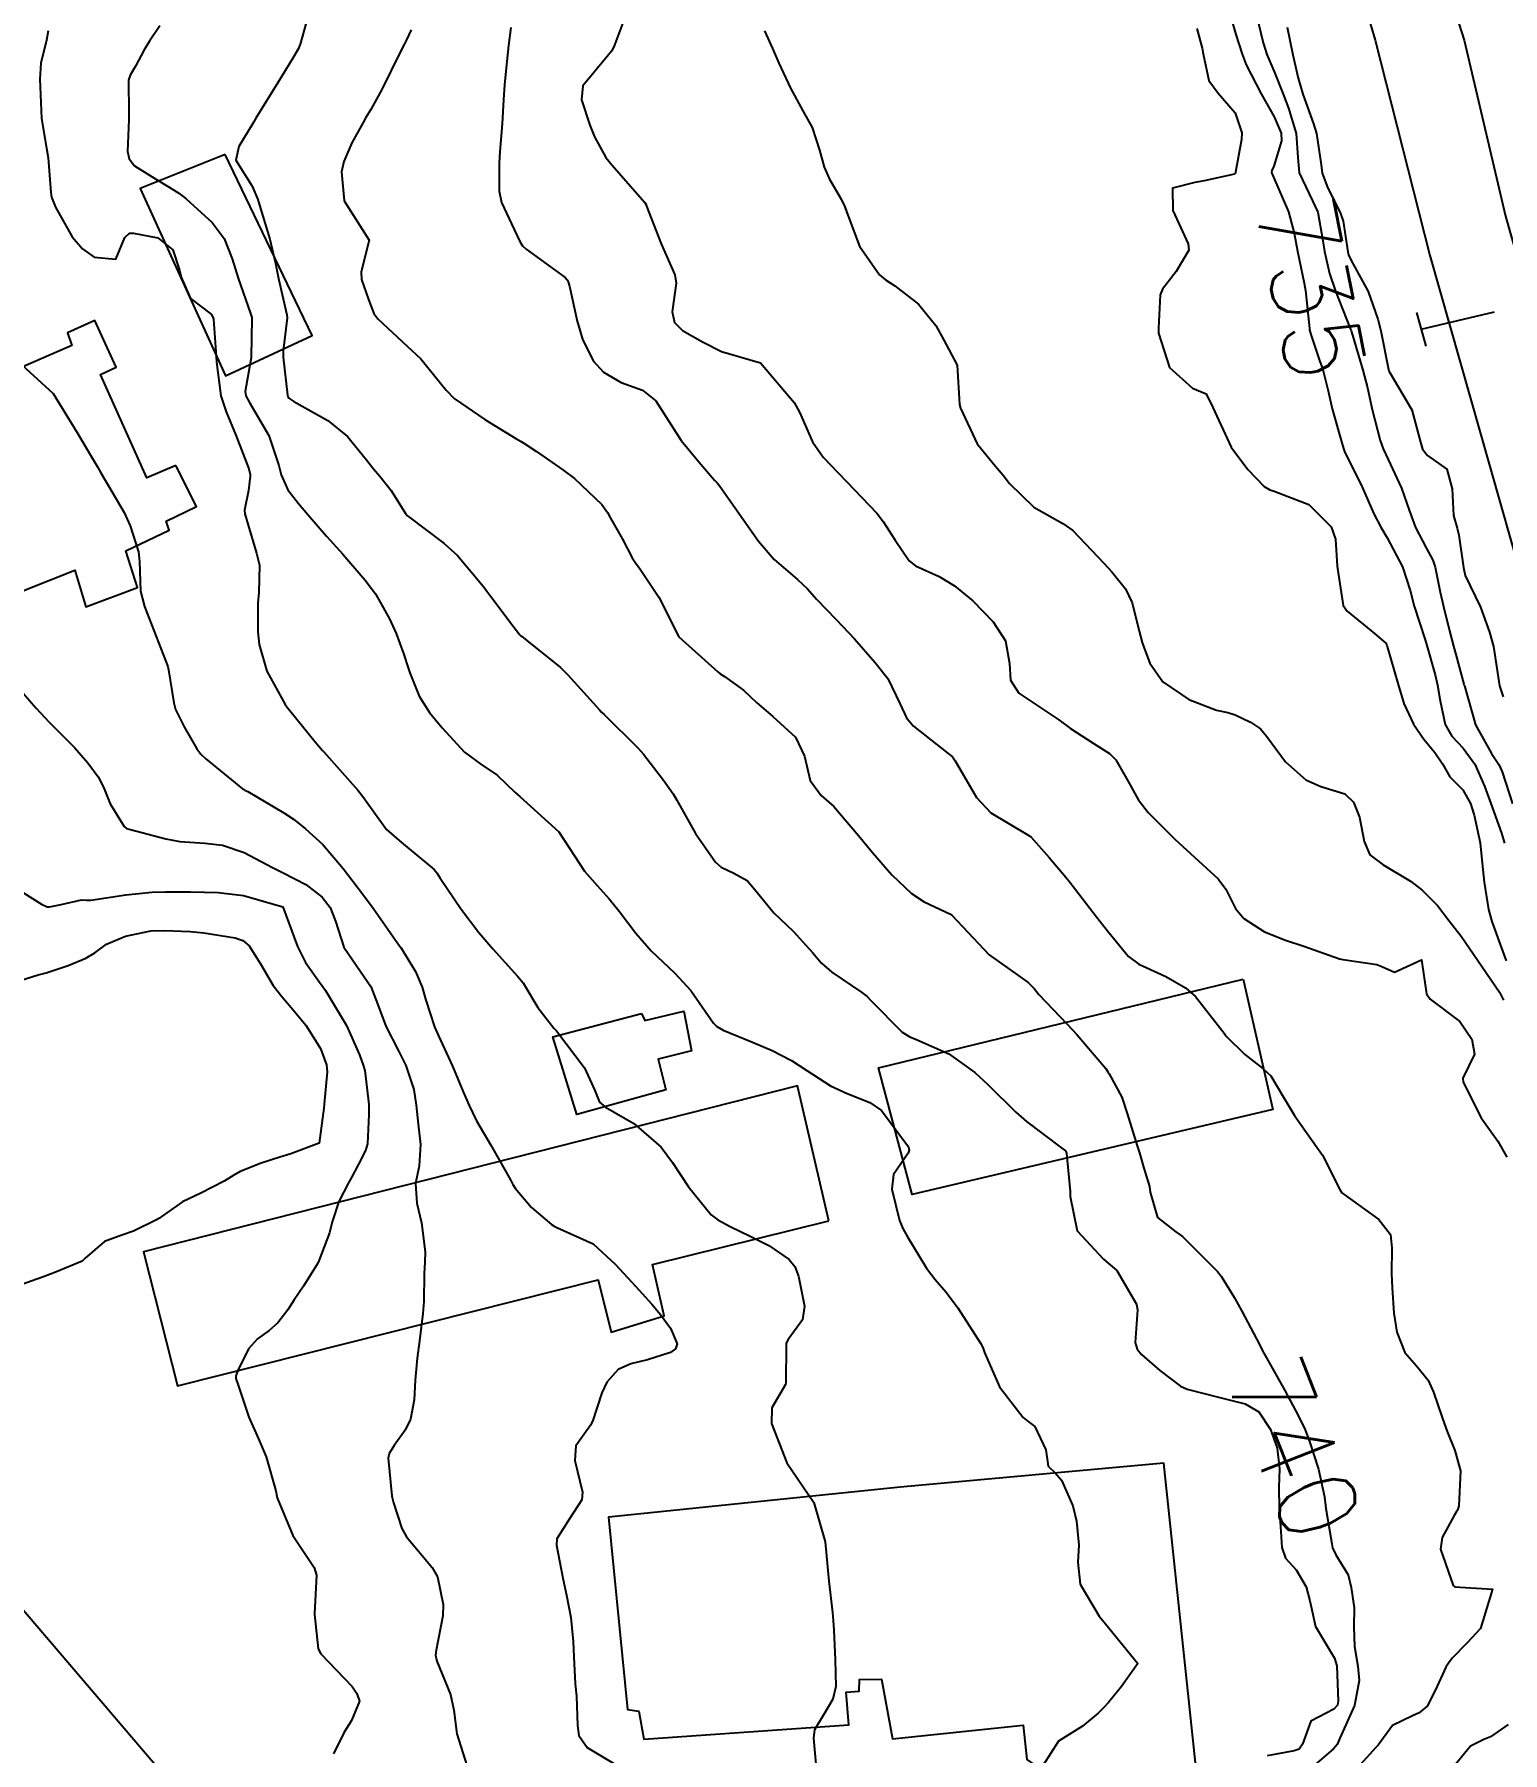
# Model space of a CAD drawing. Header units: metres. Extents: x 298520 to 308411, y 7433745 to 7450750.
# Drawn here: x 298802.7 to 298877.4, y 7450162.7 to 7450250.2 of the extents above; entities that cross this region are included whole.
import ezdxf
from ezdxf.enums import TextEntityAlignment as Align

# ---------------------------------------------------------------- set-up
doc = ezdxf.new("R2010")
doc.units = ezdxf.units.M
doc.header["$LTSCALE"] = 10
for name, color, linetype in [('Cotas', 45, 'Continuous'), ('Curvas de Nivel 1m', 11, 'Continuous'), ('Curvas de Nivel 5m', 15, 'Continuous'), ('Edificações', 30, 'Continuous'), ('Linha Férrea', 251, 'TRACKS'), ('Pórtico', 62, 'Continuous'), ('Vias Primárias', 230, 'Continuous')]:
    doc.layers.add(name, color=color, linetype=linetype)
doc.styles.add('Style-STANDARD', font='STANDARD.shx')
doc.linetypes.add('TRACKS', pattern='A,0.15,[130,ltypeshp.shx,S=0.25,R=0,X=0,Y=0],0.15', length=0.3)

msp = doc.modelspace()

# ---------------------------------------------------------------- linework, layer by layer
at = {"layer": 'Curvas de Nivel 1m', "flags": 128}
for points, elevation in [([(298864.895, 7450251.22), (298865.235, 7450249.82), (298865.423, 7450249.214), (298865.823, 7450248.266), (298866.25, 7450247.206), (298866.517, 7450246.488), (298866.905, 7450245.199), (298866.993, 7450243.975), (298867.064, 7450243.197), (298867.742, 7450241.774), (298868.004, 7450241.186), (298868.274, 7450239.737), (298868.354, 7450239.18), (298868.6, 7450238.074), (298868.907, 7450237.172), (298869.665, 7450235.273), (298869.706, 7450235.16), (298869.726, 7450235.096), (298870.296, 7450233.153), (298870.54, 7450232.245), (298870.785, 7450231.148), (298871.187, 7450229.556), (298871.331, 7450229.143), (298871.588, 7450228.602), (298872.274, 7450227.133), (298872.664, 7450226.021), (298872.993, 7450225.125), (298873.533, 7450224.099), (298873.874, 7450223.462), (298873.983, 7450223.113), (298874.245, 7450221.844), (298874.405, 7450221.106), (298874.71, 7450219.876), (298874.921, 7450219.098), (298875.04, 7450218.667), (298875.454, 7450217.149), (298875.469, 7450217.09), (298875.476, 7450217.066), (298876.047, 7450215.084), (298876.858, 7450213.626), (298877.222, 7450213.072), (298877.399, 7450212.699), (298877.928, 7450211.065)], 734), ([(298803.375, 7450250.42), (298803.283, 7450249.956), (298803.001, 7450248.778), (298802.947, 7450247.959), (298802.991, 7450246.768), (298803.031, 7450245.958), (298803.283, 7450244.442), (298803.366, 7450243.954), (298803.503, 7450242.195), (298803.545, 7450241.952), (298803.735, 7450241.451), (298804.586, 7450239.937), (298805.108, 7450239.33), (298805.703, 7450238.899), (298806.816, 7450238.795), (298807.27, 7450239.904), (298807.5, 7450240.118), (298807.716, 7450240.125), (298808.95, 7450239.888), (298809.707, 7450239.278), (298810.057, 7450238.235), (298810.144, 7450237.873), (298810.607, 7450236.791), (298811.674, 7450235.992), (298811.758, 7450235.849), (298811.777, 7450235.743), (298811.927, 7450233.847), (298811.931, 7450233.556), (298812.155, 7450231.845), (298812.437, 7450231.015), (298812.925, 7450229.837), (298813.576, 7450228.113), (298813.644, 7450227.829), (298813.652, 7450227.75), (298813.565, 7450227.018), (298813.368, 7450226.019), (298813.383, 7450225.832), (298813.544, 7450225.249), (298813.981, 7450223.825), (298814.119, 7450223.222), (298814.097, 7450221.824), (298814.034, 7450221.288), (298814.046, 7450219.824), (298814.116, 7450219.181), (298814.504, 7450217.819), (298815.436, 7450216.123), (298815.562, 7450215.936), (298815.664, 7450215.807), (298816.968, 7450214.228), (298817.341, 7450213.781), (298817.37, 7450213.748), (298817.402, 7450213.712), (298819.142, 7450211.762), (298819.38, 7450211.43), (298820.594, 7450209.748), (298821.353, 7450209.102), (298823.017, 7450207.715), (298823.162, 7450207.544), (298823.329, 7450207.284), (298824.4, 7450205.699), (298825.295, 7450204.517), (298826.004, 7450203.683), (298827.269, 7450202.29), (298827.546, 7450201.946), (298827.716, 7450201.663), (298828.295, 7450200.696), (298829.116, 7450199.642), (298829.241, 7450199.498), (298830.678, 7450197.625), (298831.201, 7450196.468), (298831.445, 7450195.866), (298831.751, 7450195.612), (298833.181, 7450194.779), (298834.581, 7450193.576), (298835.155, 7450192.805), (298835.962, 7450191.562), (298837.129, 7450190.139), (298837.455, 7450189.874), (298838.093, 7450189.535), (298839.116, 7450189.04), (298840.053, 7450188.567), (298841.098, 7450187.861), (298841.377, 7450187.497), (298841.566, 7450187.018), (298841.884, 7450185.492), (298841.774, 7450184.781), (298841.047, 7450183.793), (298840.946, 7450183.599), (298840.936, 7450183.501), (298840.926, 7450181.599), (298840.902, 7450181.501), (298840.206, 7450180.313), (298840.189, 7450179.508), (298840.973, 7450177.5), (298842.353, 7450175.486), (298842.933, 7450173.48), (298843.116, 7450171.477), (298843.294, 7450169.881), (298843.336, 7450169.473), (298843.365, 7450168.983), (298843.441, 7450167.471), (298843.479, 7450166.11), (298843.323, 7450165.473), (298842.824, 7450164.638), (298842.388, 7450163.914), (298842.336, 7450163.485), (298842.494, 7450161.776)], 743), ([(298809.05, 7450250.683), (298808.522, 7450249.893), (298808.261, 7450249.464), (298807.82, 7450248.631), (298807.55, 7450248.168), (298807.46, 7450247.904), (298807.478, 7450246.221), (298807.482, 7450245.903), (298807.4, 7450244.272), (298807.483, 7450243.903), (298807.759, 7450243.549), (298808.658, 7450242.986), (298809.747, 7450242.33), (298810.022, 7450242.153), (298810.398, 7450241.87), (298811.725, 7450240.668), (298812.331, 7450239.844), (298812.731, 7450238.811), (298813.036, 7450237.837), (298813.675, 7450236.036), (298813.733, 7450235.829), (298813.739, 7450235.763), (298813.71, 7450233.829), (298813.706, 7450233.766), (298813.639, 7450233.4), (298813.402, 7450232.056), (298813.436, 7450231.832), (298813.618, 7450231.506), (298814.61, 7450229.82), (298815.108, 7450228.284), (298815.224, 7450227.813), (298815.565, 7450227.045), (298816.111, 7450226.354), (298816.586, 7450225.795), (298817.536, 7450224.685), (298818.376, 7450223.771), (298819.51, 7450222.46), (298820.039, 7450221.755), (298820.743, 7450220.488), (298821.081, 7450219.744), (298821.463, 7450218.725), (298821.7, 7450217.981), (298821.776, 7450217.735), (298822.265, 7450216.552), (298822.788, 7450215.72), (298823.421, 7450214.93), (298824.571, 7450213.698), (298825.397, 7450213.083), (298826.23, 7450212.516), (298827.121, 7450211.664), (298827.258, 7450211.538), (298827.381, 7450211.441), (298829.363, 7450209.64), (298830.673, 7450207.627), (298831.326, 7450206.905), (298831.935, 7450206.227), (298832.438, 7450205.603), (298833.296, 7450204.481), (298834.071, 7450203.582), (298835.272, 7450202.447), (298836.086, 7450201.562), (298837.246, 7450199.892), (298837.415, 7450199.717), (298837.74, 7450199.543), (298839.234, 7450198.929), (298840.231, 7450198.507), (298841.22, 7450197.99), (298841.992, 7450197.492), (298843.205, 7450196.696), (298844.042, 7450196.309), (298845.197, 7450195.855), (298845.8, 7450195.444), (298847.165, 7450193.592), (298847.206, 7450193.429), (298847.161, 7450193.28), (298846.401, 7450192.187), (298846.33, 7450191.438), (298846.721, 7450189.84), (298846.888, 7450189.432), (298847.117, 7450189.009), (298848.087, 7450187.415), (298848.527, 7450186.848), (298849.081, 7450186.202), (298849.679, 7450185.394), (298850.833, 7450183.596), (298850.948, 7450183.381), (298851.04, 7450183.121), (298851.809, 7450181.372), (298853.008, 7450179.822), (298853.265, 7450179.616), (298853.596, 7450179.351), (298854.164, 7450178.164), (298854.284, 7450177.34), (298854.634, 7450177), (298854.966, 7450176.626), (298855.535, 7450175.324), (298855.729, 7450174.534), (298855.849, 7450173.321), (298855.794, 7450172.448), (298855.905, 7450171.32), (298856.887, 7450169.691), (298857.204, 7450169.307), (298858.853, 7450167.29), (298858.021, 7450166.118), (298857.361, 7450165.305), (298857.104, 7450165.033), (298856.827, 7450164.762), (298856.036, 7450164.102), (298854.813, 7450163.33), (298854.021, 7450162.115)], 742), ([(298816.565, 7450251.08), (298816.216, 7450249.796), (298816.11, 7450249.518), (298815.825, 7450249.026), (298815.075, 7450247.811), (298813.945, 7450245.978), (298813.848, 7450245.829), (298813.832, 7450245.79), (298813.791, 7450245.702), (298813.072, 7450244.538), (298812.916, 7450243.838), (298813.75, 7450242.516), (298814.047, 7450241.827), (298814.182, 7450241.38), (298814.659, 7450239.821), (298814.939, 7450238.579), (298815.09, 7450237.816), (298815.52, 7450235.966), (298815.53, 7450235.811), (298815.327, 7450234.133), (298815.328, 7450233.813), (298815.555, 7450231.879), (298815.568, 7450231.811), (298815.622, 7450231.722), (298815.87, 7450231.555), (298817.605, 7450230.575), (298818.612, 7450229.77), (298819.581, 7450228.582), (298819.937, 7450228.115), (298820.256, 7450227.75), (298820.836, 7450227.011), (298821.554, 7450225.851), (298821.667, 7450225.729), (298823.532, 7450224.322), (298824.215, 7450223.703), (298825.508, 7450222.152), (298825.704, 7450221.886), (298825.848, 7450221.685), (298827.038, 7450220.108), (298827.382, 7450219.661), (298827.433, 7450219.621), (298827.472, 7450219.596), (298827.741, 7450219.387), (298829.457, 7450218.007), (298829.831, 7450217.636), (298831.435, 7450215.843), (298831.548, 7450215.732), (298831.671, 7450215.616), (298833.408, 7450213.903), (298833.684, 7450213.587), (298834.702, 7450212.264), (298835.191, 7450211.572), (298835.38, 7450211.247), (298836.325, 7450209.56), (298837.338, 7450208.084), (298837.628, 7450207.837), (298838.28, 7450207.536), (298838.957, 7450207.153), (298839.325, 7450206.713), (298840.308, 7450205.51), (298841.299, 7450204.574), (298842.284, 7450203.485), (298842.749, 7450202.949), (298843.273, 7450202.485), (298844.802, 7450201.455), (298845.063, 7450201.255), (298845.259, 7450201.053), (298846.849, 7450199.434), (298847.239, 7450199.198), (298847.62, 7450199.042), (298849.227, 7450198.335), (298850.543, 7450197.387), (298851.207, 7450196.763), (298852.633, 7450195.366), (298853.186, 7450194.884), (298854.912, 7450193.588), (298855.164, 7450193.395), (298855.204, 7450193.33), (298855.216, 7450193.276), (298855.395, 7450191.327), (298855.398, 7450191.07), (298855.759, 7450189.324), (298857.101, 7450187.875), (298857.77, 7450187.303), (298858.776, 7450185.593), (298858.827, 7450185.292), (298858.711, 7450183.63), (298858.81, 7450183.292), (298859.04, 7450183.02), (298859.969, 7450182.213), (298861.024, 7450181.402), (298861.352, 7450181.257), (298863.019, 7450180.828), (298864.313, 7450180.518), (298865.012, 7450180.099), (298865.599, 7450179.204), (298865.943, 7450178.246), (298866.058, 7450177.199), (298866.03, 7450176.271), (298866.043, 7450175.204), (298866.128, 7450174.009), (298866.183, 7450173.201), (298866.371, 7450172.652), (298866.912, 7450172.054), (298867.424, 7450171.185), (298867.598, 7450170.481), (298867.897, 7450169.18), (298868.859, 7450167.566), (298868.977, 7450167.168), (298869.046, 7450165.378), (298869.005, 7450165.167), (298868.831, 7450164.963), (298867.654, 7450164.352), (298867.228, 7450163.186), (298867.063, 7450162.934), (298866.808, 7450162.838), (298865.434, 7450162.58)], 741), ([(298826.919, 7450250.601), (298826.811, 7450249.675), (298826.69, 7450248.546), (298826.604, 7450247.678), (298826.552, 7450246.928), (298826.478, 7450245.68), (298826.364, 7450244.276), (298826.323, 7450243.682), (298826.323, 7450242.256), (298826.45, 7450241.679), (298827.086, 7450240.306), (298827.391, 7450239.665), (298827.525, 7450239.476), (298827.709, 7450239.309), (298828.95, 7450238.398), (298829.695, 7450237.859), (298829.795, 7450237.739), (298829.844, 7450237.638), (298829.908, 7450237.421), (298830.307, 7450235.634), (298830.567, 7450234.723), (298831.119, 7450233.625), (298831.637, 7450233.041), (298832.546, 7450232.521), (298833.628, 7450232.119), (298834.313, 7450231.583), (298835.593, 7450229.57), (298836.495, 7450228.469), (298837.299, 7450227.544), (298837.433, 7450227.403), (298837.57, 7450227.246), (298838.765, 7450225.528), (298839.537, 7450224.429), (298840.323, 7450223.512), (298841.513, 7450222.488), (298842.026, 7450222.01), (298842.487, 7450221.485), (298843.487, 7450220.441), (298844.413, 7450219.461), (298845.461, 7450218.274), (298846.125, 7450217.443), (298846.74, 7450216.137), (298847.072, 7450215.434), (298847.427, 7450215.025), (298849.183, 7450213.627), (298849.404, 7450213.448), (298849.451, 7450213.4), (298849.544, 7450213.256), (298850.638, 7450211.387), (298851.371, 7450210.608), (298853.219, 7450209.497), (298853.354, 7450209.415), (298853.417, 7450209.359), (298854.333, 7450208.336), (298855.185, 7450207.332), (298855.248, 7450207.248), (298855.331, 7450207.134), (298856.741, 7450205.316), (298857.302, 7450204.591), (298858.379, 7450203.294), (298858.895, 7450202.901), (298859.277, 7450202.733), (298860.273, 7450202.27), (298861.267, 7450201.695), (298861.79, 7450201.255), (298863.235, 7450199.389), (298863.35, 7450199.238), (298864.29, 7450198.291), (298865.217, 7450197.587), (298865.618, 7450197.206), (298866.271, 7450196.13), (298866.828, 7450195.194), (298867.185, 7450194.69), (298868.25, 7450193.179), (298869.145, 7450191.386), (298869.227, 7450191.252), (298869.359, 7450191.167), (298871.124, 7450189.892), (298871.705, 7450189.134), (298871.782, 7450188.458), (298871.755, 7450187.133), (298871.796, 7450186.423), (298871.876, 7450185.132), (298872.028, 7450184.16), (298872.443, 7450183.126), (298873.036, 7450182.443), (298873.631, 7450181.716), (298873.893, 7450181.111), (298874.354, 7450179.762), (298874.591, 7450179.104), (298874.988, 7450178.139), (298875.284, 7450177.095), (298875.184, 7450175.325), (298875.121, 7450175.097), (298875.063, 7450174.987), (298874.949, 7450174.82), (298874.335, 7450173.703), (298874.265, 7450173.107), (298874.905, 7450171.264), (298874.989, 7450171.184), (298876.903, 7450171.07), (298876.296, 7450169.079), (298875.614, 7450168.346), (298874.86, 7450167.566), (298874.659, 7450167.298), (298874.532, 7450167.103), (298873.999, 7450165.95), (298873.572, 7450165.113), (298873.171, 7450164.773), (298872.825, 7450164.619), (298871.81, 7450164.138), (298871.079, 7450163.137), (298870.954, 7450162.995), (298870.809, 7450162.848), (298869.998, 7450161.949)], 739), ([(298832.625, 7450250.828), (298832.172, 7450249.607), (298832.051, 7450249.387), (298831.828, 7450249.111), (298830.583, 7450247.628), (298830.517, 7450246.914), (298830.946, 7450245.623), (298831.184, 7450245.026), (298831.767, 7450243.981), (298832.062, 7450243.607), (298833.744, 7450241.682), (298833.796, 7450241.589), (298833.836, 7450241.495), (298834.579, 7450239.581), (298835.269, 7450238.003), (298835.337, 7450237.574), (298835.135, 7450236.111), (298835.264, 7450235.574), (298835.659, 7450235.164), (298836.68, 7450234.581), (298837.648, 7450234.095), (298839.643, 7450233.52), (298841.343, 7450231.503), (298841.616, 7450231.013), (298842.278, 7450229.49), (298842.82, 7450228.716), (298843.577, 7450227.926), (298844.029, 7450227.465), (298845.557, 7450225.86), (298845.887, 7450225.447), (298846.487, 7450224.492), (298847.205, 7450223.433), (298847.52, 7450223.177), (298848.734, 7450222.63), (298849.511, 7450222.165), (298850.445, 7450221.391), (298851.487, 7450220.327), (298852.108, 7450219.37), (298852.305, 7450218.211), (298852.368, 7450217.366), (298852.79, 7450216.703), (298853.442, 7450216.255), (298854.821, 7450215.336), (298855.426, 7450214.893), (298856.577, 7450214.157), (298857.408, 7450213.63), (298857.724, 7450213.305), (298858.337, 7450212.241), (298858.868, 7450211.288), (298859.373, 7450210.625), (298860.731, 7450209.266), (298861.347, 7450208.701), (298862.936, 7450207.244), (298863.328, 7450206.718), (298863.819, 7450205.733), (298864.238, 7450205.226), (298865.303, 7450204.549), (298866.37, 7450204.126), (298867.292, 7450203.808), (298869.123, 7450203.172), (298869.283, 7450203.13), (298871.011, 7450202.875), (298871.279, 7450202.775), (298871.911, 7450202.499), (298873.283, 7450203.12), (298873.54, 7450201.39), (298873.726, 7450201.113), (298875.246, 7450199.973), (298875.848, 7450199.084), (298875.991, 7450198.317), (298875.402, 7450197.088), (298875.406, 7450196.893), (298876.324, 7450195.079), (298877.175, 7450193.888), (298877.63, 7450193.065)], 738), ([(298839.847, 7450250.429), (298840.25, 7450249.516), (298840.564, 7450248.774), (298841.155, 7450247.507), (298841.796, 7450246.345), (298842.268, 7450245.493), (298842.64, 7450244.355), (298842.88, 7450243.483), (298843.155, 7450242.877), (298843.747, 7450241.852), (298843.935, 7450241.468), (298844.034, 7450241.171), (298844.676, 7450239.46), (298845.698, 7450237.998), (298845.993, 7450237.743), (298846.478, 7450237.438), (298847.679, 7450236.498), (298848.569, 7450235.411), (298848.955, 7450234.71), (298849.643, 7450233.4), (298849.769, 7450231.399), (298849.81, 7450231.208), (298850.663, 7450229.389), (298851.582, 7450228.277), (298851.999, 7450227.795), (298852.319, 7450227.369), (298853.555, 7450226.177), (298855.021, 7450225.335), (298855.539, 7450224.983), (298857.117, 7450223.314), (298857.519, 7450222.881), (298858.217, 7450222.006), (298858.553, 7450221.294), (298858.923, 7450219.847), (298859.067, 7450219.286), (298859.177, 7450218.992), (298859.462, 7450218.223), (298860.118, 7450217.273), (298861.444, 7450216.379), (298862.859, 7450215.826), (298863.438, 7450215.714), (298863.801, 7450215.599), (298864.584, 7450215.223), (298865.09, 7450214.886), (298865.416, 7450214.483), (298866.371, 7450213.2), (298867.394, 7450212.291), (298868.16, 7450211.948), (298869.387, 7450211.577), (298869.834, 7450211.155), (298870.14, 7450210.384), (298870.373, 7450209.15), (298870.653, 7450208.458), (298871.341, 7450207.964), (298872.727, 7450207.126), (298873.328, 7450206.67), (298874.098, 7450205.886), (298874.706, 7450205.099), (298875.302, 7450204.329), (298876.166, 7450203.081), (298877.267, 7450201.476), (298877.471, 7450201.068)], 737), ([(298861.846, 7450250.544), (298862.129, 7450249.548), (298862.175, 7450249.255), (298862.466, 7450247.897), (298862.931, 7450247.243), (298863.798, 7450246.254), (298864.148, 7450245.226), (298864.123, 7450244.883), (298863.826, 7450243.229), (298863.819, 7450243.172), (298863.761, 7450243.117), (298862.219, 7450242.79), (298861.755, 7450242.709), (298860.606, 7450242.416), (298860.621, 7450241.271), (298861.407, 7450239.574), (298861.437, 7450239.263), (298860.803, 7450238.168), (298860.1, 7450237.276), (298859.984, 7450236.982), (298859.897, 7450235.278), (298859.905, 7450235.033), (298860.454, 7450233.272), (298861.633, 7450232.226), (298862.319, 7450231.939), (298862.668, 7450231.244), (298863.593, 7450229.23), (298864.45, 7450228.095), (298865.275, 7450227.214), (298865.57, 7450227.044), (298865.795, 7450226.983), (298867.56, 7450226.305), (298868.692, 7450225.173), (298868.904, 7450224.537), (298869.003, 7450223.168), (298869.06, 7450222.709), (298869.302, 7450221.163), (298869.499, 7450220.866), (298870.898, 7450219.729), (298871.474, 7450219.239), (298871.521, 7450219.14), (298871.54, 7450219.072), (298872.106, 7450217.133), (298872.394, 7450216.175), (298872.878, 7450215.125), (298873.415, 7450214.354), (298873.973, 7450213.676), (298874.362, 7450213.106), (298874.733, 7450212.436), (298875.39, 7450211.78), (298875.782, 7450211.086), (298875.979, 7450210.478), (298876.273, 7450209.081), (298876.385, 7450208.037), (298876.475, 7450207.079), (298876.706, 7450205.689), (298876.865, 7450205.074), (298877.295, 7450203.9), (298877.594, 7450203.067)], 736), ([(298866.446, 7450250.604), (298866.733, 7450249.201), (298867.01, 7450248.009), (298867.254, 7450247.196), (298867.79, 7450245.682), (298867.947, 7450245.188), (298868.187, 7450243.604), (298868.233, 7450243.183), (298868.526, 7450242.404), (298869.148, 7450241.169), (298869.294, 7450240.732), (298869.537, 7450239.163), (298869.571, 7450239.022), (298869.709, 7450238.727), (298870.583, 7450237.151), (298871.068, 7450235.75), (298871.214, 7450235.144), (298871.606, 7450233.178), (298871.617, 7450233.14), (298871.642, 7450233.083), (298872.791, 7450231.128), (298873.242, 7450229.48), (298873.347, 7450229.122), (298873.59, 7450228.798), (298874.574, 7450228.097), (298874.853, 7450227.101), (298874.914, 7450225.738), (298875.1, 7450225.097), (298875.196, 7450224.751), (298875.428, 7450223.091), (298875.438, 7450223.008), (298875.519, 7450222.696), (298876.29, 7450221.082), (298876.76, 7450219.801), (298876.948, 7450219.075), (298877.233, 7450217.295), (298877.27, 7450217.072), (298877.445, 7450216.516)], 733), ([(298801.641, 7450233.767), (298803.623, 7450231.95), (298804.869, 7450229.937), (298805.581, 7450228.725), (298805.871, 7450228.221), (298806.047, 7450227.923), (298806.616, 7450226.967), (298807.234, 7450225.905), (298807.543, 7450225.225), (298807.96, 7450223.896), (298808.015, 7450223.398), (298808.076, 7450221.894), (298808.275, 7450221.112), (298808.752, 7450219.887), (298809.456, 7450218.053), (298809.492, 7450217.879), (298809.759, 7450216.198), (298809.858, 7450215.874), (298810.298, 7450214.989), (298810.929, 7450213.857), (298811.133, 7450213.587), (298811.398, 7450213.355), (298813.27, 7450211.831), (298813.339, 7450211.787), (298813.382, 7450211.76), (298813.525, 7450211.685), (298815.371, 7450210.607), (298815.851, 7450210.286), (298816.476, 7450209.793), (298817.351, 7450208.988), (298818.392, 7450207.769), (298819.321, 7450206.547), (298819.912, 7450205.754), (298821.284, 7450203.787), (298821.317, 7450203.739), (298822.065, 7450202.522), (298822.41, 7450201.723), (298822.604, 7450201.067), (298823.04, 7450199.713), (298823.236, 7450199.245), (298823.962, 7450197.703), (298824.505, 7450196.392), (298824.795, 7450195.694), (298825.181, 7450194.926), (298825.912, 7450193.683), (298826.903, 7450191.915), (298827.03, 7450191.671), (298827.141, 7450191.488), (298827.984, 7450190.51), (298828.996, 7450189.642), (298829.122, 7450189.558), (298829.264, 7450189.496), (298831.108, 7450188.654), (298832.25, 7450187.603), (298832.655, 7450187.163), (298833.084, 7450186.71), (298833.613, 7450186.127), (298834.107, 7450185.584), (298834.542, 7450185.053), (298835.061, 7450184.37), (298835.395, 7450183.567), (298835.303, 7450183.313), (298835.046, 7450183.124), (298833.878, 7450182.75), (298833.037, 7450182.552), (298832.384, 7450182.255), (298831.814, 7450181.612), (298831.558, 7450181.074), (298831.075, 7450179.619), (298831.056, 7450179.566), (298831, 7450179.448), (298830.234, 7450178.377), (298830.177, 7450177.628), (298830.572, 7450176.009), (298830.543, 7450175.624), (298829.916, 7450174.657), (298829.269, 7450173.637), (298829.245, 7450173.32), (298829.576, 7450171.633), (298829.763, 7450170.763), (298829.975, 7450169.629), (298830.09, 7450168.402), (298830.126, 7450167.627), (298830.207, 7450166.258), (298830.264, 7450165.626), (298830.32, 7450164.123), (298830.384, 7450163.624), (298830.804, 7450163.013), (298832.256, 7450162.14)], 744), ([(298801.323, 7450207.024), (298803.022, 7450205.953), (298803.312, 7450205.825), (298803.44, 7450205.82), (298804.036, 7450205.943), (298805.067, 7450206.181), (298805.315, 7450206.159), (298805.544, 7450206.156), (298807.318, 7450206.423), (298808.64, 7450206.566), (298809.32, 7450206.581), (298810.613, 7450206.574), (298811.32, 7450206.56), (298812.019, 7450206.548), (298813.319, 7450206.396), (298815.313, 7450205.81), (298816.055, 7450203.798), (298816.463, 7450202.98), (298817.264, 7450201.871), (298817.334, 7450201.779), (298817.485, 7450201.554), (298818.557, 7450199.767), (298819.221, 7450198.278), (298819.412, 7450197.758), (298819.491, 7450197.476), (298819.688, 7450195.755), (298819.698, 7450195.245), (298819.618, 7450193.756), (298819.52, 7450193.404), (298819.157, 7450192.683), (298818.836, 7450192.074), (298818.665, 7450191.765), (298818.174, 7450190.815), (298817.832, 7450189.779), (298817.684, 7450189.212), (298817.152, 7450187.789), (298817.092, 7450187.668), (298816.368, 7450186.509), (298815.897, 7450185.802), (298815.569, 7450185.304), (298815.061, 7450184.643), (298814.623, 7450184.249), (298814.018, 7450183.82), (298813.559, 7450183.312), (298813.029, 7450182.216), (298812.928, 7450181.928), (298812.924, 7450181.831), (298812.944, 7450181.753), (298813.02, 7450181.516), (298813.584, 7450179.824), (298814.076, 7450178.73), (298814.47, 7450177.815), (298814.956, 7450176.083), (298815.008, 7450175.809), (298815.03, 7450175.732), (298815.83, 7450173.801), (298816.909, 7450172.18), (298817.034, 7450171.788), (298816.931, 7450169.837), (298816.927, 7450169.789), (298817.118, 7450168.039), (298817.247, 7450167.784), (298818.838, 7450166.118), (298819.083, 7450165.758), (298819.215, 7450165.37), (298818.819, 7450164.387), (298818.426, 7450163.766), (298817.888, 7450162.682)], 746), ([(298801.618, 7450201.966), (298802.866, 7450202.357), (298803.27, 7450202.454), (298804.391, 7450202.824), (298805.282, 7450203.208), (298805.739, 7450203.47), (298806.345, 7450203.914), (298807.297, 7450204.321), (298808.593, 7450204.588), (298809.294, 7450204.62), (298810.604, 7450204.557), (298811.292, 7450204.488), (298812.885, 7450204.24), (298813.287, 7450204.109), (298813.609, 7450203.827), (298814.185, 7450202.91), (298814.83, 7450201.814), (298815.257, 7450201.255), (298815.924, 7450200.475), (298816.486, 7450199.791), (298817.225, 7450198.611), (298817.532, 7450197.777), (298817.573, 7450197.412), (298817.423, 7450195.778), (298817.399, 7450195.57), (298817.173, 7450193.78), (298815.725, 7450193.242), (298815.162, 7450193.069), (298814.218, 7450192.759), (298813.15, 7450192.334), (298812.821, 7450192.162), (298812.334, 7450191.842), (298811.137, 7450191.237), (298810.204, 7450190.797), (298809.124, 7450190.035), (298809.038, 7450189.967), (298808.886, 7450189.882), (298807.709, 7450189.299), (298807.111, 7450189.095), (298806.235, 7450188.784), (298805.255, 7450187.928), (298805.091, 7450187.77), (298803.788, 7450187.24), (298803.083, 7450186.959), (298801.495, 7450186.392)], 747), ([(298877.698, 7450164.183), (298876.81, 7450163.561), (298876.468, 7450163.415), (298875.78, 7450163.085), (298874.79, 7450161.85)], 738)]:
    msp.add_lwpolyline(points, dxfattribs=dict(at, elevation=elevation))
at = {"layer": 'Curvas de Nivel 5m', "flags": 128}
for points, elevation in [([(298821.844, 7450250.468), (298821.607, 7450249.963), (298821.492, 7450249.735), (298821.158, 7450249.072), (298820.512, 7450247.75), (298820.276, 7450247.282), (298819.793, 7450246.423), (298819.545, 7450246.004), (298819.407, 7450245.764), (298818.825, 7450244.716), (298818.423, 7450243.773), (298818.295, 7450243.238), (298818.446, 7450241.773), (298819.713, 7450239.76), (298819.311, 7450238.149), (298819.316, 7450237.764), (298819.683, 7450236.742), (298819.954, 7450236.034), (298820.149, 7450235.753), (298821.652, 7450234.368), (298822.346, 7450233.723), (298823.627, 7450232.119), (298824.035, 7450231.706), (298825.607, 7450230.631), (298827.186, 7450229.666), (298827.446, 7450229.517), (298827.591, 7450229.429), (298828.231, 7450229.009), (298829.577, 7450228.071), (298830.166, 7450227.634), (298831.56, 7450226.31), (298831.844, 7450225.904), (298832.006, 7450225.613), (298832.603, 7450224.538), (298833.104, 7450223.596), (298833.268, 7450223.342), (298833.517, 7450223.009), (298834.452, 7450221.581), (298835.473, 7450219.57), (298837.455, 7450217.779), (298837.584, 7450217.678), (298837.803, 7450217.545), (298838.767, 7450216.851), (298839.44, 7450216.228), (298840.258, 7450215.512), (298841.417, 7450214.462), (298841.87, 7450213.493), (298842.156, 7450212.254), (298842.718, 7450211.48), (298843.375, 7450210.922), (298844.618, 7450209.457), (298845.344, 7450208.577), (298846.328, 7450207.44), (298847.324, 7450206.491), (298847.97, 7450206.071), (298849.313, 7450205.449), (298849.382, 7450205.399), (298851.283, 7450203.38), (298853.269, 7450201.965), (298853.564, 7450201.653), (298853.807, 7450201.352), (298855.241, 7450199.839), (298855.739, 7450199.325), (298857.216, 7450197.579), (298857.325, 7450197.419), (298857.396, 7450197.307), (298858.027, 7450196.123), (298858.31, 7450195.293), (298858.821, 7450193.641), (298858.932, 7450193.292), (298859.155, 7450192.503), (298859.433, 7450191.573), (298859.48, 7450191.285), (298859.854, 7450190.003), (298860.779, 7450189.265), (298861.12, 7450189.036), (298862.899, 7450187.242), (298863.091, 7450187.007), (298863.764, 7450185.914), (298864.134, 7450185.224), (298865.048, 7450183.539), (298865.202, 7450183.208), (298865.396, 7450182.85), (298866.334, 7450181.197), (298867.01, 7450179.915), (298867.369, 7450179.186), (298867.581, 7450178.597), (298868.052, 7450177.179), (298868.353, 7450175.782), (298868.417, 7450175.175), (298868.719, 7450173.379), (298868.767, 7450173.172), (298868.92, 7450172.829), (298869.558, 7450171.808), (298869.708, 7450171.158), (298869.854, 7450170.117), (298869.85, 7450169.155), (298869.877, 7450168.146), (298870.053, 7450167.152), (298870.118, 7450166.423), (298869.871, 7450165.154), (298869.139, 7450163.488), (298868.991, 7450163.167), (298868.919, 7450163.061), (298868.81, 7450162.945), (298867.852, 7450162.124)], 740), ([(298863.61, 7450250.993), (298863.843, 7450250.239), (298864.152, 7450249.227), (298864.367, 7450248.685), (298865.124, 7450247.217), (298865.795, 7450246.044), (298866.14, 7450245.206), (298866.164, 7450244.821), (298865.766, 7450243.535), (298865.665, 7450243.31), (298865.661, 7450243.211), (298865.759, 7450242.968), (298866.521, 7450241.202), (298866.808, 7450240.114), (298866.98, 7450239.197), (298867.323, 7450237.568), (298867.382, 7450237.193), (298867.581, 7450235.274), (298867.596, 7450235.191), (298867.661, 7450234.962), (298868.1, 7450233.636), (298868.259, 7450233.181), (298868.546, 7450232.09), (298868.747, 7450231.173), (298869.199, 7450229.566), (298869.312, 7450229.164), (298869.386, 7450228.958), (298869.587, 7450228.566), (298870.278, 7450227.153), (298870.869, 7450225.831), (298871.222, 7450225.143), (298871.538, 7450224.614), (298872.316, 7450223.132), (298872.715, 7450221.924), (298872.919, 7450221.126), (298873.477, 7450219.407), (298873.567, 7450219.119), (298873.98, 7450217.634), (298874.103, 7450217.11), (298874.234, 7450216.315), (298874.49, 7450215.104), (298874.828, 7450214.51), (298875.411, 7450213.897), (298876.014, 7450213.084), (298876.502, 7450211.968), (298876.824, 7450211.076), (298877.36, 7450209.571), (298877.517, 7450209.068)], 735), ([(298801.448, 7450217.452), (298802.743, 7450215.957), (298803.422, 7450215.215), (298804.704, 7450213.937), (298805.395, 7450213.154), (298805.905, 7450212.439), (298806.176, 7450211.918), (298806.531, 7450211.069), (298807.23, 7450209.902), (298807.362, 7450209.811), (298807.487, 7450209.773), (298809.354, 7450209.276), (298810.073, 7450209.152), (298811.351, 7450209.058), (298812.238, 7450208.958), (298813.344, 7450208.587), (298814.793, 7450207.815), (298815.33, 7450207.553), (298816.489, 7450206.957), (298817.318, 7450206.317), (298817.727, 7450205.776), (298817.99, 7450205.086), (298818.415, 7450203.769), (298819.271, 7450202.528), (298819.797, 7450201.755), (298820.129, 7450200.877), (298820.552, 7450199.747), (298821.224, 7450198.447), (298821.572, 7450197.735), (298821.981, 7450196.509), (298822.11, 7450195.726), (298822.208, 7450194.75), (298822.33, 7450193.723), (298822.251, 7450192.629), (298822.073, 7450191.726), (298822.13, 7450190.722), (298822.368, 7450189.721), (298822.563, 7450188.256), (298822.548, 7450187.718), (298822.51, 7450187.141), (298822.488, 7450185.719), (298822.451, 7450185.103), (298822.268, 7450183.722), (298822.15, 7450182.834), (298822.059, 7450181.724), (298822.002, 7450180.714), (298821.819, 7450179.728), (298821.55, 7450179.176), (298820.983, 7450178.382), (298820.736, 7450177.983), (298820.684, 7450177.743), (298820.868, 7450175.827), (298820.884, 7450175.741), (298820.95, 7450175.472), (298821.369, 7450174.165), (298821.611, 7450173.73), (298822.91, 7450172.175), (298823.183, 7450171.707), (298823.472, 7450170.295), (298823.454, 7450169.711), (298823.121, 7450167.972), (298823.086, 7450167.717), (298823.159, 7450167.415), (298823.851, 7450165.705), (298824.029, 7450164.906), (298824.176, 7450163.7), (298824.784, 7450161.778)], 745)]:
    msp.add_lwpolyline(points, dxfattribs=dict(at, elevation=elevation))
at = {"layer": 'Edificações'}
for points in [[(298812.385, 7450244.134), (298808.056, 7450242.392), (298812.397, 7450232.857), (298816.811, 7450234.912)], [(298809.872, 7450228.286), (298808.386, 7450227.664), (298806.036, 7450232.931), (298806.828, 7450233.29), (298805.748, 7450235.667), (298804.358, 7450235.044), (298804.573, 7450234.398), (298789.772, 7450227.974), (298794.113, 7450218.744), (298804.733, 7450222.958), (298805.285, 7450221.09), (298807.922, 7450222.072), (298807.322, 7450223.94), (298809.534, 7450225), (298809.367, 7450225.455), (298810.925, 7450226.198)], [(298864.216, 7450202.129), (298865.725, 7450195.503), (298847.362, 7450191.178), (298845.646, 7450197.625)], [(298833.583, 7450200.394), (298833.742, 7450200.037), (298835.729, 7450200.513), (298836.126, 7450198.489), (298834.418, 7450198.053), (298834.815, 7450196.505), (298830.286, 7450195.236), (298829.054, 7450199.199)], [(298843.123, 7450189.833), (298841.518, 7450196.711), (298808.217, 7450188.247), (298809.951, 7450181.423), (298831.368, 7450186.824), (298832.04, 7450184.164), (298834.729, 7450184.991), (298834.135, 7450187.599)], [(298861.797, 7450162.069), (298860.165, 7450177.484), (298846.752, 7450176.273), (298831.902, 7450174.737), (298832.86, 7450164.942), (298833.444, 7450164.864), (298833.691, 7450163.431), (298844.135, 7450164.171), (298844.003, 7450165.835), (298844.663, 7450165.884), (298844.68, 7450166.477), (298845.801, 7450166.494), (298846.362, 7450163.446), (298853.017, 7450164.15), (298853.198, 7450162.404), (298854.947, 7450161.185)]]:
    msp.add_lwpolyline(points, close=True, dxfattribs=at)
at = {"layer": 'Linha Férrea', "flags": 128}
msp.add_lwpolyline([(298729.261, 7450749.95), (298734.809, 7450730.65), (298742.343, 7450703.451), (298750.119, 7450676.237), (298757.889, 7450649.199), (298765.189, 7450623.712), (298769.985, 7450606.424), (298776.494, 7450583.287), (298783.055, 7450560.248), (298788.164, 7450542.214), (298793.821, 7450521.584), (298798.125, 7450506.606), (298804.386, 7450484.418), (298809.295, 7450466.837), (298814.551, 7450448.858), (298819.559, 7450431.225), (298826.267, 7450408.649), (298831.926, 7450389.314), (298837.135, 7450370.779), (298842.092, 7450352.398), (298847.802, 7450331.823), (298852.149, 7450316.412), (298858.34, 7450294.769), (298862.969, 7450278.965), (298867.952, 7450260.088), (298870.924, 7450249.95), (298873.722, 7450238.982), (298878.355, 7450222.697), (298882.025, 7450210.358), (298885.603, 7450197.651), (298890.189, 7450181.049), (298894.637, 7450166.006), (298898.995, 7450149.812), (298904.361, 7450131.79), (298908.122, 7450117.709), (298911.93, 7450103.946), (298916.104, 7450089.039), (298920.554, 7450073.399), (298923.212, 7450064.319), (298926.468, 7450052.577), (298930.321, 7450038.956), (298934.723, 7450023.223), (298938.252, 7450011.622), (298941.509, 7449999.193), (298944.399, 7449989.651), (298947.701, 7449977.682), (298952.335, 7449961.49), (298956.967, 7449946.581), (298961.92, 7449929.017), (298965.909, 7449915.258), (298970.082, 7449900.905), (298973.936, 7449887.787), (298977.788, 7449874.853), (298981.549, 7449862.469), (298986.366, 7449847.197), (298989.852, 7449836.37), (298994.575, 7449822.337), (298999.437, 7449807.292), (299004.068, 7449794.269), (299008.7, 7449781.657), (299013.057, 7449770.328), (299018.285, 7449757.718), (299022.322, 7449748.037), (299026.817, 7449737.63), (299031.861, 7449726.852), (299036.814, 7449716.896), (299043.096, 7449705.205), (299047.821, 7449696.534), (299054.335, 7449685.572), (299060.664, 7449675.852), (299069.469, 7449663.104), (299077.541, 7449652.872), (299085.429, 7449643.336), (299089.832, 7449637.784), (299098.728, 7449628.561), (299107.993, 7449618.793), (299117.442, 7449610.031), (299127.077, 7449601.223), (299138.453, 7449591.782), (299150.409, 7449582.651), (299162.779, 7449573.982), (299174.004, 7449567.002), (299185.962, 7449560.295), (299199.698, 7449553.222), (299213.253, 7449547.024), (299227.033, 7449541.5), (299241.999, 7449536.525), (299258.424, 7449531.831), (299277.224, 7449527.814), (299295.935, 7449525.032), (299311.589, 7449523.57), (299326.876, 7449522.883), (299340.975, 7449522.747), (299353.572, 7449523.111), (299369.274, 7449524.069), (299382.826, 7449525.211), (299396.609, 7449526.717), (299414.178, 7449529.501), (299430.969, 7449532.603), (299440.142, 7449534.839), (299451.094, 7449537.487), (299469.666, 7449542.917), (299486.963, 7449547.755), (299510.376, 7449554.83), (299531.414, 7449561.037), (299544.903, 7449564.894), (299559.186, 7449569.068), (299590.197, 7449576.665), (299616.417, 7449582.259), (299645.03, 7449585.805), (299675.251, 7449587.635), (299705.522, 7449586.259), (299732.882, 7449582.825), (299762.581, 7449576.088), (299791.888, 7449566.944), (299816.217, 7449556.896), (299840.774, 7449544.781), (299859.676, 7449534.387), (299878.529, 7449521.308), (299897.376, 7449507.135), (299919.538, 7449486.991), (299927.658, 7449478.626), (299947.133, 7449456.962), (299961.499, 7449437.961), (299971.137, 7449424.784), (299981.869, 7449408.322), (299997.595, 7449383.682), (300016.228, 7449354.96), (300035.864, 7449324.687), (300055.136, 7449295.587), (300073.232, 7449268.397), (300085.868, 7449249.95), (300089.501, 7449244.778), (300101.211, 7449227.647), (300111.197, 7449214.14), (300124.752, 7449194.736), (300135.909, 7449179.759), (300148.296, 7449162.129), (300160.805, 7449144.566), (300173.129, 7449128.481), (300185.523, 7449112.088), (300198.402, 7449095.758), (300207.462, 7449083.98), (300220.094, 7449068.515), (300233.468, 7449051.744), (300246.778, 7449035.349), (300263.478, 7449015.076), (300277.526, 7448998.444), (300292.814, 7448981.501), (300306.688, 7448964.856), (300324.623, 7448944.393), (300340.398, 7448926.517), (300357.9, 7448907.843), (300372.755, 7448891.817), (300392.041, 7448871.054), (300410.717, 7448852.066), (300427.475, 7448834.137), (300439.245, 7448822.858), (300454.898, 7448806.525), (300473.448, 7448788.164), (300493.111, 7448768.808), (300511.705, 7448749.95), (300518.198, 7448743.612), (300525.672, 7448735.984), (300530.889, 7448730.361), (300538.141, 7448723.284), (300543.771, 7448717.624), (300548.924, 7448711.903), (300554.778, 7448706.093), (300562.444, 7448698.573), (300570.483, 7448690.198), (300580.06, 7448680.508), (300590.013, 7448670.628), (300599.102, 7448661.391), (300608.565, 7448651.702), (300616.68, 7448643.32), (300625.581, 7448633.859), (300633.62, 7448625.859), (300641.21, 7448617.858), (300649.582, 7448609.897), (300659.386, 7448599.72), (300667.387, 7448591.231), (300676.098, 7448582.784), (300683.871, 7448574.669), (300691.725, 7448567.153), (300703.33, 7448554.876), (300711.744, 7448546.351), (300718.093, 7448539.767), (300726.506, 7448530.983), (300733.153, 7448523.695), (300741.152, 7448514.418), (300747.426, 7448507.242), (300750.054, 7448504.018), (300758.169, 7448493.99), (300764.854, 7448485.238), (300772.251, 7448475.55), (300781.114, 7448462.855), (300788.178, 7448452.147), (300795.99, 7448439.115), (300802.712, 7448427.661), (300809.137, 7448414.665), (300814.959, 7448402.42), (300819.763, 7448391.601), (300824.722, 7448378.533), (300829.079, 7448366.59), (300833.249, 7448353.858), (300836.592, 7448342.438), (300839.822, 7448330.572), (300842.678, 7448317.912), (300845.758, 7448304.202), (300848.387, 7448291.169), (300849.927, 7448279.903), (300851.843, 7448266.756), (300852.632, 7448254.174), (300852.974, 7448249.95), (300853.718, 7448237.64), (300853.896, 7448226.066), (300854.164, 7448215.145), (300853.836, 7448203.832), (300853.598, 7448192.905), (300852.795, 7448182.25), (300851.991, 7448170.79), (300850.801, 7448159.302), (300849.223, 7448146.768), (300848.151, 7448135.486), (300846.96, 7448124.114), (300845.442, 7448113.546), (300844.222, 7448102.204), (300842.288, 7448090.385), (300840.978, 7448078.33), (300839.608, 7448068.386), (300838.209, 7448056.39), (300836.541, 7448045.166), (300835.023, 7448032.665), (300833.535, 7448020.341), (300832.284, 7448009.205), (300831.094, 7447998.637), (300829.874, 7447985.926), (300828.432, 7447973.713), (300826.546, 7447955.639), (300825.162, 7447943.391), (300824.986, 7447942.247), (300823.836, 7447930.96), (300822.657, 7447919.829), (300821.593, 7447909.075), (300820.243, 7447895.408), (300819.533, 7447885.934), (300818.679, 7447872.07), (300818.298, 7447858.799), (300817.927, 7447851.916), (300817.786, 7447841.862), (300817.933, 7447833.489), (300818.516, 7447815.843), (300820.361, 7447795.876), (300822.449, 7447776.733), (300825.922, 7447758.996), (300827.722, 7447750.217), (300828.687, 7447743.229), (300830.467, 7447731.539), (300833.751, 7447711.152), (300838.977, 7447681.969), (300842.161, 7447664.851), (300846.249, 7447643.566), (300856.898, 7447587.933), (300861.3, 7447564.706), (300863.731, 7447552.015), (300867.081, 7447534.8), (300870.251, 7447518.153), (300879.139, 7447471.406), (300882.717, 7447452.426), (300886.196, 7447433.436), (300890.621, 7447408.952), (300893.065, 7447393.996), (300894.895, 7447382.534), (300896.018, 7447374.923), (300897.056, 7447367.88), (300898.671, 7447355.202), (300899.884, 7447344.173), (300901.155, 7447328.57), (300902.425, 7447306.17), (300902.632, 7447290.927), (300902.643, 7447274.906), (300901.209, 7447249.806), (300899.894, 7447235.454), (300897.424, 7447214.973), (300896.24, 7447207.108, -0.017609), (300893.245, 7447191.067), (300890.79, 7447180.008), (300886.347, 7447162.337), (300883.122, 7447151.267), (300877.521, 7447133.871), (300873.858, 7447123.752), (300865.532, 7447103.056), (300859.822, 7447090.388), (300850.503, 7447071.406), (300846.315, 7447063.106), (300836.805, 7447045.834), (300827.664, 7447031.197), (300815.395, 7447013.014), (300803.069, 7446996.228), (300792.968, 7446983.245), (300781.446, 7446969.292), (300759.63, 7446945.435), (300748.36, 7446933.669), (300737.301, 7446922.447), (300720.178, 7446905.644), (300707.821, 7446893.561), (300697.057, 7446883.028), (300686.376, 7446872.224), (300676.506, 7446862.329), (300660.145, 7446845.845), (300651.989, 7446837.638), (300637.917, 7446823.835), (300624.102, 7446810.419), (300614.955, 7446801.573), (300610.107, 7446796.538), (300599.124, 7446785.64, 0.017844), (300588.776, 7446774.611), (300582.973, 7446768.596), (300572.807, 7446757.15), (300570.635, 7446754.423, -0.018804), (300566.868, 7446749.902, -0.021463), (300565.197, 7446747.771, 0.014089), (300560.744, 7446742.236), (300556.818, 7446737.065), (300549.018, 7446726.402), (300544.903, 7446720.152), (300542.989, 7446717.435), (300540.702, 7446714.014), (300534.516, 7446704.131), (300528.813, 7446694.775), (300525.37, 7446688.688), (300519.775, 7446678.443, 0.017217), (300513.559, 7446666.068), (300510.115, 7446659.471), (300505.35, 7446648.44), (300501.39, 7446638.953, 0.017957), (300498.447, 7446631.125), (300492.383, 7446614.647), (300488.086, 7446600.958), (300484.889, 7446590.082), (300482.448, 7446580.533), (300479.028, 7446566.174), (300474.999, 7446546.195), (300472.245, 7446530.076), (300469.723, 7446510.133), (300467.649, 7446494.09), (300465.343, 7446472.628), (300462.509, 7446448.283), (300460.589, 7446427.75), (300458.173, 7446403.459), (300455.716, 7446377.743), (300453.679, 7446357.578), (300451.179, 7446331.957), (300448.408, 7446302.907), (300446.096, 7446278.461), (300443.948, 7446255.986), (300443.327, 7446249.95), (300441.921, 7446236.026), (300439.714, 7446214.959), (300437.145, 7446189.663), (300434.772, 7446164.489), (300432.986, 7446145.942), (300427.675, 7446092.019), (300425.457, 7446069.071), (300422.052, 7446034.05), (300420.454, 7446017.74), (300416.946, 7445981.751), (300414.159, 7445952.95), (300410.686, 7445916.311), (300408.437, 7445891.812), (300405.718, 7445868.171), (300403.766, 7445842.739), (300401.654, 7445818.651), (300400.337, 7445806.143), (300399.876, 7445801.282), (300399.266, 7445794.558)], format="xyb", dxfattribs=at)
msp.add_lwpolyline([(298733.552, 7450749.95), (298737.214, 7450737.519), (298741.055, 7450723.734), (298746.003, 7450706.861), (298749.539, 7450693.89), (298753.263, 7450680.784), (298756.704, 7450667.405), (298761.795, 7450650.812), (298766.509, 7450634.07), (298771.318, 7450617.332), (298775.326, 7450602.767), (298779.851, 7450586.88), (298783.906, 7450572.076), (298788.431, 7450556.236), (298792.014, 7450543.503), (298796.115, 7450529.028), (298799.934, 7450515.643), (298803.518, 7450502.863), (298807.477, 7450488.815), (298811.532, 7450474.718), (298814.928, 7450462.931), (298818.181, 7450450.724), (298822.376, 7450436.486), (298826.524, 7450421.871), (298829.962, 7450410.092), (298834.158, 7450395.757), (298839.58, 7450376.856), (298844.577, 7450358.702), (298849.244, 7450342.015), (298853.156, 7450328.343), (298857.683, 7450311.415), (298863.385, 7450291.665), (298867.958, 7450274.975), (298872.247, 7450259.984), (298875.461, 7450249.95), (298877.569, 7450240.979), (298880.872, 7450229.325), (298884.541, 7450216.988), (298886.56, 7450208.172), (298889.403, 7450193.507), (298891.787, 7450181.305), (298894.384, 7450166.862)], dxfattribs=at)
at = {"layer": 'Pórtico'}
for points in [[(298873.041, 7450236.088), (298873.503, 7450234.374)], [(298873.272, 7450235.231), (298877, 7450236.11)]]:
    msp.add_lwpolyline(points, dxfattribs=at)
at = {"layer": 'Vias Primárias', "elevation": 710.86}
msp.add_lwpolyline([(298818.094, 7450151.248), (298808.221, 7450162.827), (298798.04, 7450174.732), (298792.755, 7450190.101), (298782.881, 7450212.133), (298773.845, 7450232.316), (298767.222, 7450251.623, -0.310835), (298770.854, 7450260.508), (298779.332, 7450264.412), (298794.569, 7450266.459), (298814.259, 7450266.569), (298816.416, 7450267.067, 0.303364), (298822.334, 7450273.361), (298818.735, 7450273.994), (298818.454, 7450273.129, -0.145282), (298815.231, 7450270.796), (298813.86, 7450270.566), (298807.673, 7450270.122), (298796.785, 7450269.973), (298791.07, 7450269.983), (298779.35, 7450268.733), (298768.497, 7450266.302), (298762.136, 7450263.369, -0.293218), (298756.92, 7450264.096)], format="xyb", dxfattribs=at)

# ---------------------------------------------------------------- texts
at = {"layer": 'Cotas', "style": 'Style-STANDARD'}
for s, rotation, p in [('735', 281.13129, (298867.667, 7450237.327, 735)), ('740', 291.57057, (298866.836, 7450178.25, 740))]:
    msp.add_text(s, height=4, rotation=rotation, dxfattribs=at).set_placement(p, align=Align.MIDDLE_CENTER)

doc.saveas('drawing.dxf')
